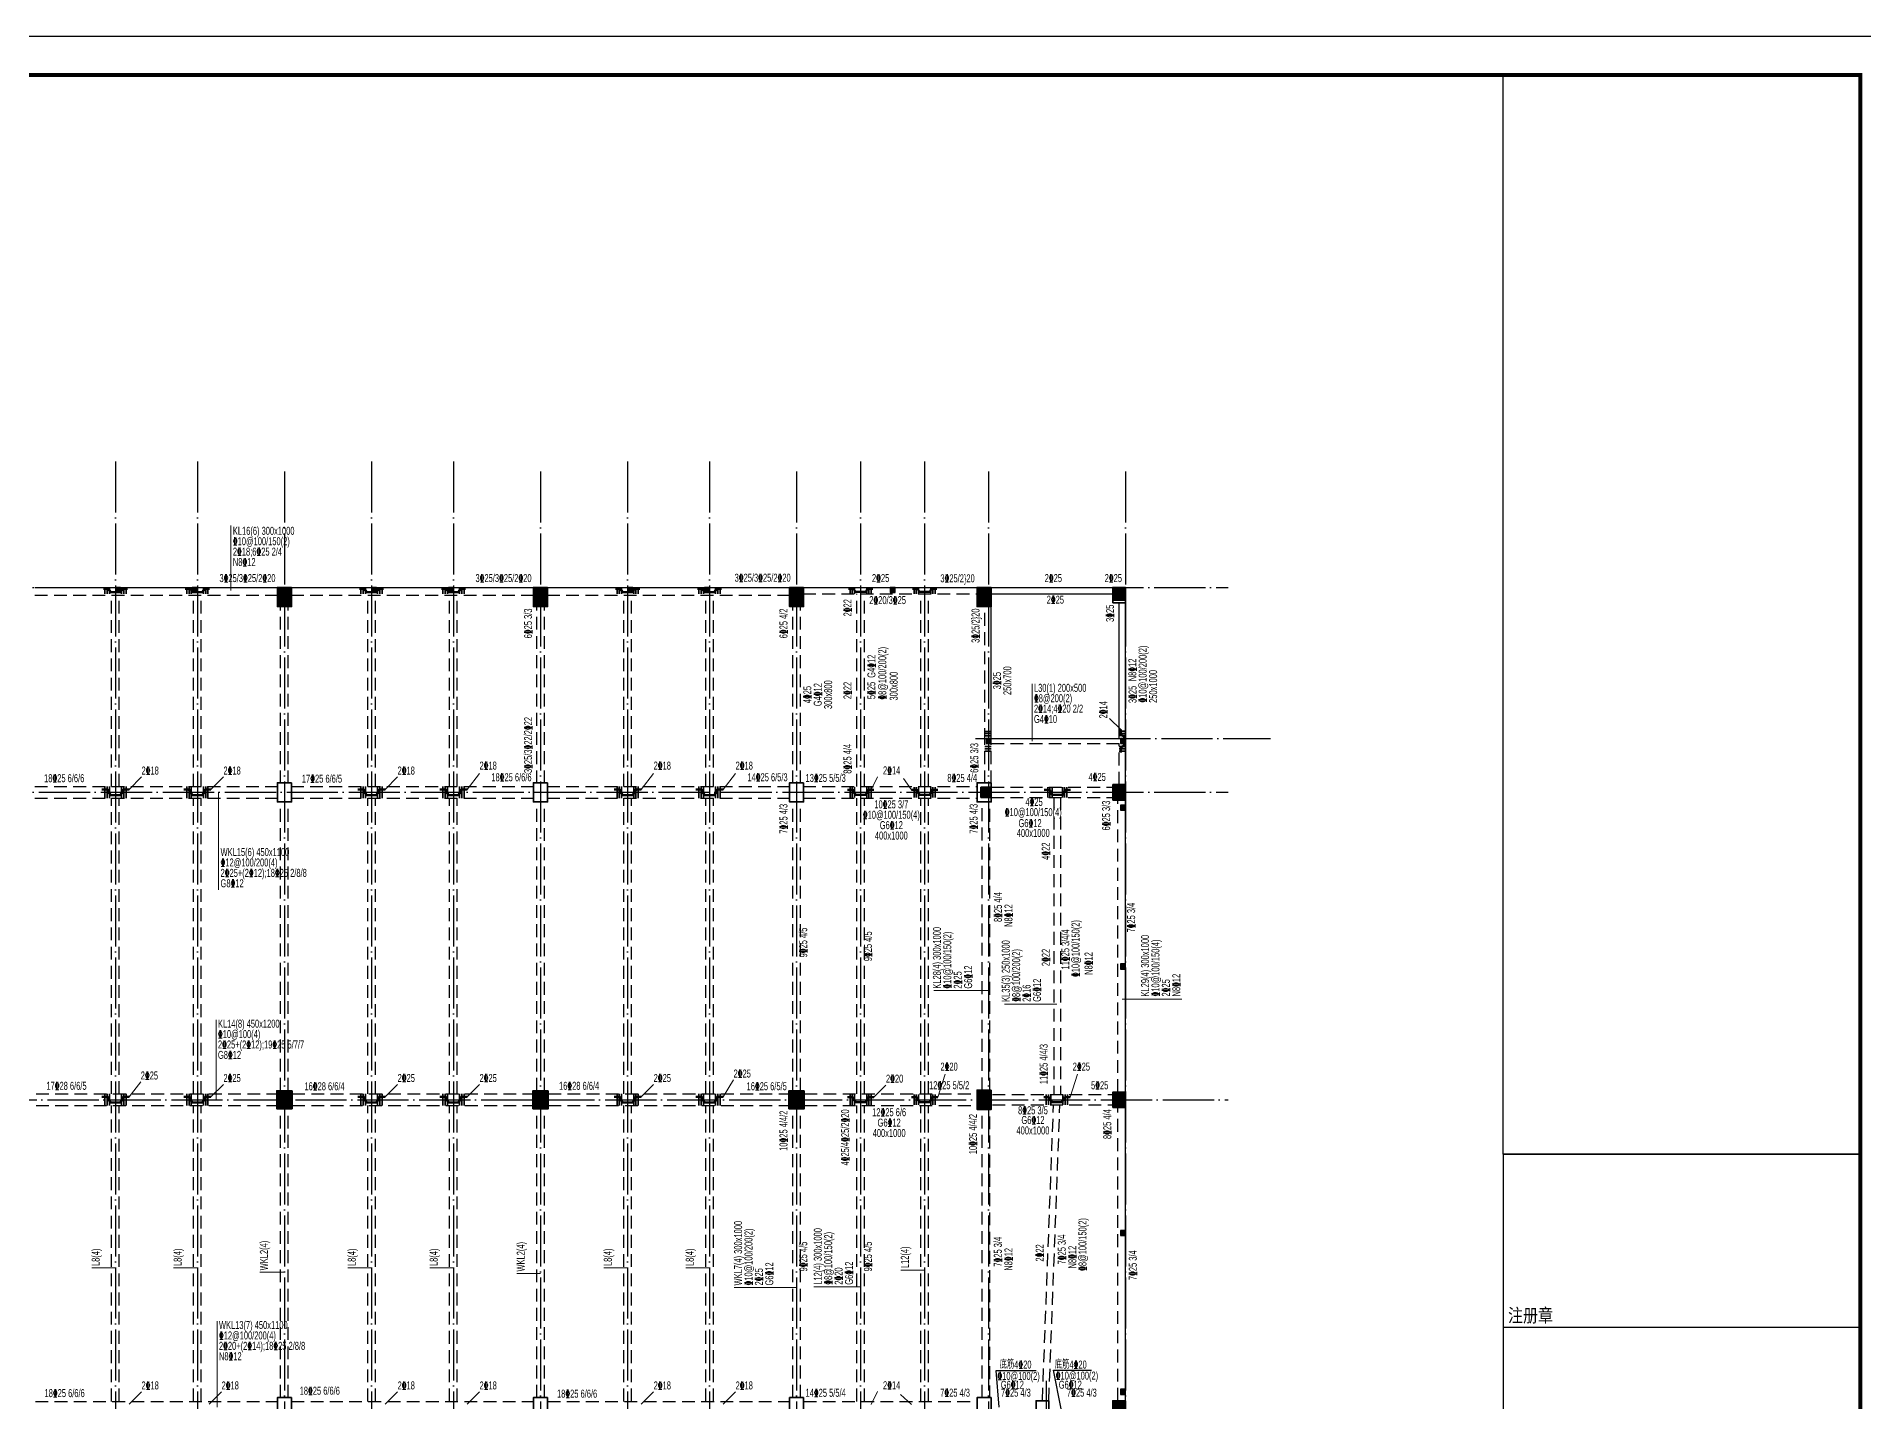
# Model space of a CAD drawing. Extents: x -695511 to 885008, y -751583 to -95266.
# Drawn here: x 733394 to 804740, y -392769 to -339496 of the extents above; entities that cross this region are included whole.
import ezdxf
from ezdxf.enums import TextEntityAlignment as Align

# ---------------------------------------------------------------- set-up
doc = ezdxf.new("R2010")
doc.units = 0
doc.header["$LTSCALE"] = 1000
doc.header["$MEASUREMENT"] = 0
doc.linetypes.add('DOTE', pattern=[2.42, 2, -0.2, 0.02, -0.2])
doc.linetypes.add('线型3', pattern=[750, 500, -250])
for name, color, linetype in [('13', 13, 'Continuous'), ('14', 1, 'Continuous'), ('_0', 7, 'Continuous'), ('DOTE', 1, 'Continuous'), ('GZ', 211, 'Continuous'), ('PUB_TITLE', 4, 'Continuous'), ('SEDOTE', 40, 'DOTE'), ('填充', 8, 'Continuous')]:
    doc.layers.add(name, color=color, linetype=linetype)
for name, color, linetype, lineweight in [('BEAM', 4, 'Continuous', 25), ('BEAM-DASH', 4, '线型3', 25), ('梁原位标注', 7, 'Continuous', 18), ('梁名称编号', 2, 'Continuous', 18), ('梁标注引线', 2, 'Continuous', 18), ('梁附加吊筋', 1, 'Continuous', 50), ('梁附加吊筋标注', 7, 'Continuous', 18), ('梁附加箍筋', 1, 'Continuous', 35), ('梁集中标注', 2, 'Continuous', 18), ('砼柱', 2, 'Continuous', 35)]:
    doc.layers.add(name, color=color, linetype=linetype, lineweight=lineweight)
doc.styles.add('_HZTXT', font='gs_txt.shx', dxfattribs={"width": 0.8, "bigfont": 'HZTXT.shx'})
doc.styles.add('HT', font='simhei.ttf', dxfattribs={"width": 0.7})
doc.styles.add('hztxt', font='romand_pkpm', dxfattribs={"bigfont": 'gbcbig'})
doc.styles.add('hztxt0', font='romans.shx', dxfattribs={"bigfont": 'gbcbig0.shx'})
doc.styles.get("Standard").update_dxf_attribs({"font": 'gbenor.shx', "bigfont": 'gbcbig.shx'})
doc.styles.add('宋体', font='simsun.ttc')
doc.styles.add('样式 1', font='GS_TXT.shx', dxfattribs={"width": 0.7, "height": 375, "bigfont": 'yjkchn.shx'})

# ---------------------------------------------------------------- blocks, each defined once
blk = doc.blocks.new('3fmb')
at = {"layer": 'BEAM'}
for p, q in [((323924, -693258), (333424, -693258)), ((333924, -693258), (343424, -693258)), ((343924, -693258), (353424, -693258)), ((353924, -693258), (360774, -693258)), ((361274, -693258), (366024, -693258)), ((361274, -693508), (366024, -693508)), ((361274, -699258), (361274, -693958)), ((366274, -699158), (366274, -693858)), ((366524, -700958), (366524, -693858)), ((361274, -699158), (366274, -699158)), ((366524, -712958), (366524, -701558)), ((366524, -725008), (366524, -713558))]:
    blk.add_line(p, q, dxfattribs=at)
at = {"layer": 'BEAM-DASH', "ltscale": 0.001}
for p, q in [((323924, -693558), (333424, -693558)), ((326924, -701033), (326924, -693558)), ((327224, -701033), (327224, -693558)), ((330124, -701033), (330124, -693558)), ((330424, -701033), (330424, -693558)), ((333524, -700908), (333524, -693958)), ((333824, -700908), (333824, -693958)), ((333924, -693558), (343424, -693558)), ((336924, -701033), (336924, -693558)), ((337224, -701033), (337224, -693558)), ((340124, -701033), (340124, -693558)), ((340424, -701033), (340424, -693558)), ((343524, -700908), (343524, -693958)), ((343824, -700908), (343824, -693958)), ((343924, -693558), (353424, -693558)), ((346924, -701033), (346924, -693558)), ((347224, -701033), (347224, -693558)), ((350124, -701033), (350124, -693558)), ((350424, -701033), (350424, -693558)), ((353524, -700908), (353524, -693958)), ((353824, -700908), (353824, -693958)), ((353924, -693508), (360774, -693508)), ((356024, -701033), (356024, -693508)), ((356324, -701033), (356324, -693508)), ((358524, -701033), (358524, -693508)), ((358824, -701033), (358824, -693508)), ((361024, -699258), (361024, -693958)), ((361024, -700908), (361024, -699258)), ((361274, -700908), (361274, -699258)), ((361274, -699358), (366274, -699358)), ((366274, -700958), (366274, -699358)), ((323924, -701033), (333424, -701033)), ((333924, -701033), (343424, -701033)), ((343924, -701033), (353424, -701033)), ((353924, -701033), (360724, -701033)), ((361274, -701058), (366024, -701058)), ((323924, -701483), (333424, -701483)), ((326924, -713033), (326924, -701483)), ((327224, -713033), (327224, -701483)), ((330124, -713033), (330124, -701483)), ((330424, -713033), (330424, -701483)), ((333524, -712908), (333524, -701608)), ((333824, -712908), (333824, -701608)), ((333924, -701483), (343424, -701483)), ((336924, -713033), (336924, -701483)), ((337224, -713033), (337224, -701483)), ((340124, -713033), (340124, -701483)), ((340424, -713033), (340424, -701483)), ((343524, -712908), (343524, -701608)), ((343824, -712908), (343824, -701608)), ((343924, -701483), (353424, -701483)), ((346924, -713033), (346924, -701483)), ((347224, -713033), (347224, -701483)), ((350124, -713033), (350124, -701483)), ((350424, -713033), (350424, -701483)), ((353524, -712908), (353524, -701608)), ((353824, -712908), (353824, -701608)), ((353924, -701483), (360724, -701483)), ((356024, -713033), (356024, -701483)), ((356324, -713033), (356324, -701483)), ((358524, -713033), (358524, -701483)), ((358824, -713033), (358824, -701483)), ((360924, -712883), (360924, -701608)), ((361224, -712908), (361224, -701608)), ((361274, -701458), (366024, -701458)), ((366224, -712958), (366224, -701558)), ((323974, -713033), (333374, -713033)), ((333974, -713033), (343374, -713033)), ((343974, -713033), (353374, -713033)), ((353974, -713033), (360724, -713033)), ((361324, -713058), (366024, -713058)), ((361324, -713458), (366024, -713458)), ((323974, -713483), (333374, -713483)), ((326924, -725033), (326924, -713483)), ((327224, -725033), (327224, -713483)), ((330124, -725033), (330124, -713483)), ((330424, -725033), (330424, -713483)), ((333524, -724883), (333524, -713608)), ((333824, -724883), (333824, -713608)), ((333974, -713483), (343374, -713483)), ((336924, -725033), (336924, -713483)), ((337224, -725033), (337224, -713483)), ((340124, -725033), (340124, -713483)), ((340424, -725033), (340424, -713483)), ((343524, -724883), (343524, -713608)), ((343824, -724883), (343824, -713608)), ((343974, -713483), (353374, -713483)), ((346924, -725033), (346924, -713483)), ((347224, -725033), (347224, -713483)), ((350124, -725033), (350124, -713483)), ((350424, -725033), (350424, -713483)), ((353524, -724883), (353524, -713608)), ((353824, -724883), (353824, -713608)), ((353974, -713483), (360724, -713483)), ((356024, -725033), (356024, -713483)), ((356324, -725033), (356324, -713483)), ((358524, -725033), (358524, -713483)), ((358824, -725033), (358824, -713483)), ((360924, -724883), (360924, -713633)), ((361224, -724908), (361224, -713608)), ((366224, -725008), (366224, -713558)), ((323949, -725033), (333399, -725033)), ((333949, -725033), (343399, -725033)), ((343949, -725033), (353399, -725033)), ((353949, -725033), (360724, -725033))]:
    blk.add_line(p, q, dxfattribs=at)
for points in [[(363724, -701458), (363724, -713058)], [(363974, -701458), (363974, -713058)], [(363274, -724999), (363709, -713458)], [(363524, -725008), (363959, -713458)]]:
    blk.add_lwpolyline(points, dxfattribs=at)
blk = doc.blocks.new('3fcol')
at = {"layer": '填充'}
h = blk.add_hatch(color=256, dxfattribs=at)
h.dxf.hatch_style = 1
h.paths.add_polyline_path([(260910, -674397), (260360, -674397), (260360, -675147), (260910, -675147)])
h = blk.add_hatch(color=256, dxfattribs=at)
h.dxf.hatch_style = 1
h.paths.add_polyline_path([(270910, -674397), (270360, -674397), (270360, -675147), (270910, -675147)])
h = blk.add_hatch(color=256, dxfattribs=at)
h.dxf.hatch_style = 1
h.paths.add_polyline_path([(280910, -674397), (280360, -674397), (280360, -675147), (280910, -675147)])
h = blk.add_hatch(color=256, dxfattribs=at)
h.dxf.hatch_style = 1
h.paths.add_polyline_path([(288235, -674397), (287685, -674397), (287685, -675147), (288235, -675147)])
h = blk.add_hatch(color=256, dxfattribs=at)
h.dxf.hatch_style = 1
h.paths.add_polyline_path([(293485, -674397), (292985, -674397), (292985, -674897), (293485, -674897)])
h = blk.add_hatch(color=256, dxfattribs=at)
h.dxf.hatch_style = 1
h.paths.add_polyline_path([(288235, -682197), (287835, -682197), (287835, -682597), (288235, -682597)])
h = blk.add_hatch(color=256, dxfattribs=at)
h.dxf.hatch_style = 1
h.paths.add_polyline_path([(293485, -682147), (292985, -682147), (292985, -682647), (293485, -682647)])
h = blk.add_hatch(color=256, dxfattribs=at)
h.dxf.hatch_style = 1
h.paths.add_polyline_path([(260885, -694047), (260385, -694047), (260385, -694747), (260885, -694747)])
h = blk.add_hatch(color=256, dxfattribs=at)
h.dxf.hatch_style = 1
h.paths.add_polyline_path([(270885, -694047), (270385, -694047), (270385, -694747), (270885, -694747)])
h = blk.add_hatch(color=256, dxfattribs=at)
h.dxf.hatch_style = 1
h.paths.add_polyline_path([(280885, -694047), (280385, -694047), (280385, -694747), (280885, -694747)])
h = blk.add_hatch(color=256, dxfattribs=at)
h.dxf.hatch_style = 1
h.paths.add_polyline_path([(288235, -694047), (287735, -694047), (287735, -694747), (288235, -694747)])
h = blk.add_hatch(color=256, dxfattribs=at)
h.dxf.hatch_style = 1
h.paths.add_polyline_path([(293485, -694147), (292985, -694147), (292985, -694647), (293485, -694647)])
h = blk.add_hatch(color=256, dxfattribs=at)
h.dxf.hatch_style = 1
h.paths.add_polyline_path([(293485, -706147), (292985, -706147), (292985, -706647), (293485, -706647)])
at = {"layer": '砼柱', "lineweight": 35}
for points in [[(260910, -674397), (260360, -674397), (260360, -675147), (260910, -675147)], [(270910, -674397), (270360, -674397), (270360, -675147), (270910, -675147)], [(280910, -674397), (280360, -674397), (280360, -675147), (280910, -675147)], [(288235, -674397), (287685, -674397), (287685, -675147), (288235, -675147)], [(293485, -674397), (292985, -674397), (292985, -674897), (293485, -674897)], [(288235, -682197), (287835, -682197), (287835, -682597), (288235, -682597)], [(293485, -682147), (292985, -682147), (292985, -682647), (293485, -682647)], [(260885, -694047), (260385, -694047), (260385, -694747), (260885, -694747)], [(270885, -694047), (270385, -694047), (270385, -694747), (270885, -694747)], [(280885, -694047), (280385, -694047), (280385, -694747), (280885, -694747)], [(288235, -694047), (287735, -694047), (287735, -694747), (288235, -694747)], [(293485, -694147), (292985, -694147), (292985, -694647), (293485, -694647)], [(293485, -706147), (292985, -706147), (292985, -706647), (293485, -706647)]]:
    blk.add_lwpolyline(points, close=True, dxfattribs=at)
blk = doc.blocks.new('2ft')
at = {"layer": '砼柱', "lineweight": 35}
for points in [[(72951, -878440), (72401, -878440), (72401, -879190), (72951, -879190)], [(82951, -878440), (82401, -878440), (82401, -879190), (82951, -879190)], [(92951, -878440), (92401, -878440), (92401, -879190), (92951, -879190)], [(100276, -878440), (99726, -878440), (99726, -879190), (100276, -879190)], [(105526, -878440), (105026, -878440), (105026, -879040), (105526, -879040)], [(72951, -886065), (72401, -886065), (72401, -886815), (72951, -886815)], [(82951, -886065), (82401, -886065), (82401, -886815), (82951, -886815)], [(92951, -886065), (92401, -886065), (92401, -886815), (92951, -886815)], [(100276, -886065), (99726, -886065), (99726, -886815), (100276, -886815)], [(105526, -886140), (105026, -886140), (105026, -886740), (105526, -886740)], [(72976, -898090), (72376, -898090), (72376, -898790), (72976, -898790)], [(82976, -898090), (82376, -898090), (82376, -898790), (82976, -898790)], [(92976, -898090), (92376, -898090), (92376, -898790), (92976, -898790)], [(100276, -898065), (99726, -898065), (99726, -898815), (100276, -898815)], [(105526, -898140), (105026, -898140), (105026, -898740), (105526, -898740)], [(72951, -910065), (72401, -910065), (72401, -910815), (72951, -910815)], [(82951, -910065), (82401, -910065), (82401, -910815), (82951, -910815)], [(92951, -910065), (92401, -910065), (92401, -910815), (92951, -910815)], [(100276, -910065), (99726, -910065), (99726, -910815), (100276, -910815)], [(102526, -910190), (102026, -910190), (102026, -910690), (102526, -910690)], [(105526, -910190), (105026, -910190), (105026, -910690), (105526, -910690)]]:
    blk.add_lwpolyline(points, close=True, dxfattribs=at)
blk = doc.blocks.new('3fgzz')
at = {"layer": 'GZ'}
h = blk.add_hatch(color=256, dxfattribs=at)
h.dxf.hatch_style = 1
h.paths.add_polyline_path([(259068.5, -678167.5), (259068.5, -677967.5), (258868.5, -677967.5), (258868.5, -678167.5)])
h = blk.add_hatch(color=256, dxfattribs=at)
h.dxf.hatch_style = 1
h.paths.add_polyline_path([(262068.5, -678167.5), (262068.5, -677967.5), (261868.5, -677967.5), (261868.5, -678167.5)])
h = blk.add_hatch(color=256, dxfattribs=at)
h.dxf.hatch_style = 1
h.paths.add_polyline_path([(269068.5, -678167.5), (269068.5, -677967.5), (268868.5, -677967.5), (268868.5, -678167.5)])
h = blk.add_hatch(color=256, dxfattribs=at)
h.dxf.hatch_style = 1
h.paths.add_polyline_path([(272068.5, -678167.5), (272068.5, -677967.5), (271868.5, -677967.5), (271868.5, -678167.5)])
h = blk.add_hatch(color=256, dxfattribs=at)
h.dxf.hatch_style = 1
h.paths.add_polyline_path([(279068.5, -678167.5), (279068.5, -677967.5), (278868.5, -677967.5), (278868.5, -678167.5)])
h = blk.add_hatch(color=256, dxfattribs=at)
h.dxf.hatch_style = 1
h.paths.add_polyline_path([(282068.5, -678167.5), (282068.5, -677967.5), (281868.5, -677967.5), (281868.5, -678167.5)])
h = blk.add_hatch(color=256, dxfattribs=at)
h.dxf.hatch_style = 1
h.paths.add_polyline_path([(289318.5, -678167.5), (289318.5, -677967.5), (289118.5, -677967.5), (289118.5, -678167.5)])
h = blk.add_hatch(color=256, dxfattribs=at)
h.dxf.hatch_style = 1
h.paths.add_polyline_path([(293068.5, -684067.5), (293068.5, -683867.5), (292868.5, -683867.5), (292868.5, -684067.5)])
h = blk.add_hatch(color=256, dxfattribs=at)
h.dxf.hatch_style = 1
h.paths.add_polyline_path([(298318.5, -684067.5), (298318.5, -683867.5), (298118.5, -683867.5), (298118.5, -684067.5)])
h = blk.add_hatch(color=256, dxfattribs=at)
h.dxf.hatch_style = 1
h.paths.add_polyline_path([(298318.5, -686667.5), (298318.5, -686467.5), (298118.5, -686467.5), (298118.5, -686667.5)])
h = blk.add_hatch(color=256, dxfattribs=at)
h.dxf.hatch_style = 1
h.paths.add_polyline_path([(298318.5, -692867.5), (298318.5, -692667.5), (298118.5, -692667.5), (298118.5, -692867.5)])
h = blk.add_hatch(color=256, dxfattribs=at)
h.dxf.hatch_style = 1
h.paths.add_polyline_path([(298318.5, -703267.5), (298318.5, -703067.5), (298118.5, -703067.5), (298118.5, -703267.5)])
h = blk.add_hatch(color=256, dxfattribs=at)
h.dxf.hatch_style = 1
h.paths.add_polyline_path([(298318.5, -709467.5), (298318.5, -709267.5), (298118.5, -709267.5), (298118.5, -709467.5)])
for points in [[(259068.5, -678167.5), (259068.5, -677967.5), (258868.5, -677967.5), (258868.5, -678167.5), (259068.5, -678167.5)], [(262068.5, -678167.5), (262068.5, -677967.5), (261868.5, -677967.5), (261868.5, -678167.5), (262068.5, -678167.5)], [(269068.5, -678167.5), (269068.5, -677967.5), (268868.5, -677967.5), (268868.5, -678167.5), (269068.5, -678167.5)], [(272068.5, -678167.5), (272068.5, -677967.5), (271868.5, -677967.5), (271868.5, -678167.5), (272068.5, -678167.5)], [(279068.5, -678167.5), (279068.5, -677967.5), (278868.5, -677967.5), (278868.5, -678167.5), (279068.5, -678167.5)], [(282068.5, -678167.5), (282068.5, -677967.5), (281868.5, -677967.5), (281868.5, -678167.5), (282068.5, -678167.5)], [(289318.5, -678167.5), (289318.5, -677967.5), (289118.5, -677967.5), (289118.5, -678167.5), (289318.5, -678167.5)], [(293068.5, -684067.5), (293068.5, -683867.5), (292868.5, -683867.5), (292868.5, -684067.5), (293068.5, -684067.5)], [(298318.5, -684067.5), (298318.5, -683867.5), (298118.5, -683867.5), (298118.5, -684067.5), (298318.5, -684067.5)], [(298318.5, -686667.5), (298318.5, -686467.5), (298118.5, -686467.5), (298118.5, -686667.5), (298318.5, -686667.5)], [(298318.5, -692867.5), (298318.5, -692667.5), (298118.5, -692667.5), (298118.5, -692867.5), (298318.5, -692867.5)], [(298318.5, -703267.5), (298318.5, -703067.5), (298118.5, -703067.5), (298118.5, -703267.5), (298318.5, -703267.5)], [(298318.5, -709467.5), (298318.5, -709267.5), (298118.5, -709267.5), (298118.5, -709467.5), (298318.5, -709467.5)]]:
    blk.add_lwpolyline(points, dxfattribs=at)
blk = doc.blocks.new('弘吉车间2')
at = {"layer": '14'}
h = blk.add_hatch(dxfattribs=at)
h.set_pattern_fill('ANSI31', color=256, scale=100, angle=135, style=0)
h.set_pattern_definition([(180, (-226475.39, -78017.824), (-3e-15, -12.5), [])])
edge = h.paths.add_edge_path()
edge.add_line((-9011, 2855), (-9011, 2773))
edge.add_line((-9011, 2773), (-9152, 2773))
edge.add_line((-9152, 2773), (-9152, 3084))
edge.add_arc((-9062, 3084), 90, 90, 180, ccw=False)
edge.add_line((-9062, 3174), (-8271, 3174))
edge.add_arc((-8271, 3084), 90, 0, 90, ccw=False)
edge.add_line((-8181, 3084), (-8181, 2768))
edge.add_line((-8181, 2768), (-8311, 2768))
edge.add_line((-8311, 2768), (-8311, 2862))
edge.add_line((-8311, 2862), (-8282, 2862))
edge.add_line((-8282, 2862), (-8268, 2862))
edge.add_line((-8268, 2862), (-8268, 3074))
edge.add_line((-8268, 3074), (-9055, 3074))
edge.add_line((-9055, 3074), (-9055, 2855))
edge.add_line((-9055, 2855), (-9011, 2855))
h.paths.add_polyline_path([(-8629, 2622), (-8629, 3030), (-8321, 3030), (-8321, 2942), (-8535, 2942), (-8535, 2855), (-8362, 2855), (-8362, 2525), (-8542, 2525), (-8542, 2442), (-8320, 2442), (-8320, 2365), (-8628, 2365), (-8628, 2526), (-8697, 2526), (-8697, 2365), (-9006, 2365), (-9006, 2442), (-8784, 2442), (-8784, 2525), (-8963, 2525), (-8963, 2855), (-8790, 2855), (-8790, 2942), (-9004, 2942), (-9004, 3030), (-8697, 3030), (-8697, 2622)])
h.paths.add_polyline_path([(-8874, 2772), (-8776, 2772), (-8776, 2616), (-8874, 2616)], flags=16)
h.paths.add_polyline_path([(-8452, 2772), (-8549, 2772), (-8549, 2616), (-8452, 2616)], flags=16)
edge = h.paths.add_edge_path()
edge.add_line((-9011, 2525), (-9011, 2607))
edge.add_line((-9011, 2607), (-9152, 2607))
edge.add_line((-9152, 2607), (-9152, 2296))
edge.add_arc((-9062, 2296), 90, 180, 270)
edge.add_line((-9062, 2206), (-8271, 2206))
edge.add_arc((-8271, 2296), 90, 270, 360)
edge.add_line((-8181, 2296), (-8181, 2612))
edge.add_line((-8181, 2612), (-8311, 2612))
edge.add_line((-8311, 2612), (-8311, 2518))
edge.add_line((-8311, 2518), (-8282, 2518))
edge.add_line((-8282, 2518), (-8268, 2518))
edge.add_line((-8268, 2518), (-8268, 2306))
edge.add_line((-8268, 2306), (-9055, 2306))
edge.add_line((-9055, 2306), (-9055, 2525))
edge.add_line((-9055, 2525), (-9011, 2525))
for p, q in [((-9300, 29320), (-9300, 0)), ((-9300, 29320), (0, 29320)), ((-9300, 24820), (0, 24820)), ((-9300, 20320), (0, 20320)), ((-9300, 18320), (0, 18320)), ((-9300, 16320), (0, 16320)), ((-9300, 15320), (0, 15320)), ((-9300, 14320), (0, 14320)), ((-9300, 13320), (0, 13320)), ((-9300, 12320), (0, 12320)), ((-9300, 11320), (0, 11320)), ((-9300, 10320), (0, 10320)), ((-9300, 9320), (0, 9320)), ((-9300, 8320), (0, 8320)), ((-9300, 7320), (0, 7320)), ((-9300, 6320), (0, 6320)), ((-9300, 5320), (0, 5320)), ((-9300, 4320), (0, 4320)), ((-9300, 3320), (0, 3320)), ((-9300, 3320), (0, 3320))]:
    blk.add_line(p, q, dxfattribs=at)
for points in [[(-9300, 0), (0, 0), (0, 29320), (-9300, 29320)], [(-8874, 2772), (-8776, 2772), (-8776, 2616), (-8874, 2616)], [(-8452, 2772), (-8549, 2772), (-8549, 2616), (-8452, 2616)]]:
    blk.add_lwpolyline(points, close=True, dxfattribs=at)
for points in [[(-9011, 2855), (-9011, 2773), (-9152, 2773), (-9152, 3084, -0.414214), (-9062, 3174), (-8271, 3174, -0.414214), (-8181, 3084), (-8181, 2768), (-8311, 2768), (-8311, 2862), (-8282, 2862), (-8268, 2862), (-8268, 3074), (-9055, 3074), (-9055, 2855)], [(-9011, 2525), (-9011, 2607), (-9152, 2607), (-9152, 2296, 0.414214), (-9062, 2206), (-8271, 2206, 0.414214), (-8181, 2296), (-8181, 2612), (-8311, 2612), (-8311, 2518), (-8282, 2518), (-8268, 2518), (-8268, 2306), (-9055, 2306), (-9055, 2525)]]:
    blk.add_lwpolyline(points, format="xyb", close=True, dxfattribs=at)
blk.add_lwpolyline([(-8629, 2622), (-8629, 2622), (-8629, 3030), (-8321, 3030), (-8321, 2942), (-8535, 2942), (-8535, 2855), (-8362, 2855), (-8362, 2525), (-8542, 2525), (-8542, 2442), (-8320, 2442), (-8320, 2365), (-8628, 2365), (-8628, 2526), (-8697, 2526), (-8697, 2365), (-9006, 2365), (-9006, 2442), (-8784, 2442), (-8784, 2525), (-8963, 2525), (-8963, 2855), (-8790, 2855), (-8790, 2942), (-9004, 2942), (-9004, 3030), (-8697, 3030), (-8697, 2622), (-8629, 2622)], dxfattribs=at)
at = {"layer": '13', "color": 7, "style": '_HZTXT', "width": 0.85}
for s, height, p in [('佛山市天地元一净化设备有限公司', 417.91, (-6694, 19336)), ('净化智能装备总部项目-', 417.91, (-6750, 18616)), ('2号车间', 417.9, (-2815, 18616)), ('佛山市天地元一净化设备有限公司', 417.91, (-6282, 17179)), ('结 施', 400, (-6198, 14522)), ('GS-  /32', 400, (-6198, 13522)), ('第 1 版', 400, (-6198, 12522)), ('2025.09', 400, (-6166, 11522)), ('AT-FS25023E', 400, (-6166, 3522))]:
    blk.add_text(s, height=height, dxfattribs=at).set_placement(p)
at = {"layer": '13', "style": 'hztxt', "width": 0.7}
for s, p in [('建筑工程甲级设计证书号：A144002161', (-8015, 1568)), ('市政工程乙级设计证书号：A244002168', (-8015, 1144)), ('城乡规划编制乙级证书编号：粤自资规乙字23440110', (-8015, 639)), ('电话 Tel：020-84214629', (-8015, 159))]:
    blk.add_text(s, height=350, rotation=359.9997, dxfattribs=at).set_placement(p)
at = {"layer": '14'}
for s, height, style, width, p in [('注册章', 350, '宋体', 0.82, (-9173, 24949)), ('工程设计出图专用章', 350, '宋体', 0.82, (-9173, 20449)), ('项', 350, '宋体', 0.82, (-9176, 19220)), ('目', 350, '宋体', 0.82, (-8632, 19220)), ('名', 350, '宋体', 0.82, (-8081, 19220)), ('称', 350, '宋体', 0.82, (-7542, 19220)), ('兴', 350, '宋体', 0.82, (-9176, 17220)), ('建', 350, '宋体', 0.82, (-8632, 17220)), ('单', 350, '宋体', 0.82, (-8081, 17220)), ('位', 350, '宋体', 0.82, (-7542, 17220)), ('图      名', 350, '宋体', 0.82, (-9176, 15566)), ('图      别', 350, '宋体', 0.82, (-9176, 14566)), ('图      号', 350, '宋体', 0.82, (-9176, 13566)), ('版  本  号', 350, '宋体', 0.82, (-9176, 12566)), ('日      期', 350, '宋体', 0.82, (-9176, 11566)), ('制      图', 350, '宋体', 0.82, (-9176, 10566)), ('设      计', 350, '宋体', 0.82, (-9176, 9566)), ('专业负责人', 350, '宋体', 0.82, (-9176, 8566)), ('项目负责人', 350, '宋体', 0.82, (-9176, 7566)), ('专业校对人', 350, '宋体', 0.82, (-9149, 6566, -24845)), ('审  核  人', 350, '宋体', 0.82, (-9149, 5566, -24845)), ('审  定  人', 350, '宋体', 0.82, (-9149, 4566, -24845)), ('设  计  号', 350, '宋体', 0.82, (-9149, 3566, -24845)), ('广州亚泰建筑设计院有限公司', 480, 'HT', 0.8, (-8033, 2612))]:
    blk.add_text(s, height=height, dxfattribs=dict(at, style=style, width=width)).set_placement(p)
at = {"layer": '14', "width": 0.8}
blk.add_text('GUANGZHOU ASIA TOP ARCHITECTURAL DESIGNINSTITUTE CO.,LTD', height=198, rotation=359.9997, dxfattribs=at).set_placement((-7987, 2124, -24845))
at = {"layer": '14', "style": 'hztxt0'}
for s, p in [('电子文件名：', (-24105, -584)), ('图纸版权属设计单位所有，未经许可，外人及外单位不得翻印复制作为其他工程之用。', (-14838, -548))]:
    blk.add_text(s, height=450, rotation=359.9997, dxfattribs=at).set_placement(p)

msp = doc.modelspace()

# ---------------------------------------------------------------- linework, layer by layer
at = {"layer": '14'}
msp.add_line((790668.2, -383115.5), (790668.2, -340995.5), dxfattribs=at)
at = {"layer": '_0'}
for points in [[(770993.2, -392994.3), (770874.1, -391564.1), (772435.5, -391564.1)], [(773401.9, -393053.9), (773113.5, -391550.9), (774595.5, -391550.9)]]:
    msp.add_lwpolyline(points, dxfattribs=at)
at = {"layer": 'DOTE', "linetype": 'DOTE'}
for p, q in [((743075.9, -356467.3), (743075.9, -401894.3)), ((753075.9, -356467.3), (753075.9, -401894.3)), ((763075.9, -356467.3), (763075.9, -401894.3)), ((770575.9, -356467.3), (770575.9, -401894.3)), ((775925.9, -356467.3), (775925.9, -401894.3)), ((665725.9, -360994.3), (779925.9, -360994.3)), ((665725.9, -368994.3), (779925.9, -368994.3)), ((680581.5, -380994.3), (779925.9, -380994.3)), ((772828.1, -391965.4), (772828.1, -401894.3))]:
    msp.add_line(p, q, dxfattribs=at)
at = {"layer": 'PUB_TITLE'}
msp.add_lwpolyline([(648468.2, -428595.5), (806118.2, -428595.5), (806118.2, -339495.5), (648468.2, -339495.5)], close=True, dxfattribs=at)
at = {"layer": 'PUB_TITLE', "const_width": 150}
msp.add_lwpolyline([(652218.2, -427095.5), (804618.2, -427095.5), (804618.2, -340995.5), (652218.2, -340995.5)], close=True, dxfattribs=at)
at = {"layer": 'SEDOTE', "linetype": 'DOTE'}
for p, q in [((736475.9, -356077), (736475.9, -402052.5)), ((739675.9, -356077), (739675.9, -402052.5)), ((746475.9, -356077), (746475.9, -402052.5)), ((749675.9, -356077), (749675.9, -402052.5)), ((756475.9, -356077), (756475.9, -402052.5)), ((759675.9, -356077), (759675.9, -402052.5)), ((765575.9, -356077), (765575.9, -402052.5)), ((768075.9, -356077), (768075.9, -402052.5))]:
    msp.add_line(p, q, dxfattribs=at)
msp.add_lwpolyline([(770060.5, -366894.3), (781578.2, -366894.3)], dxfattribs=at)
at = {"layer": '梁标注引线', "color": 6, "lineweight": 18}
for p, q in [((740985.6, -361119.3), (740985.6, -358581.9)), ((740505, -368994.3), (740505, -372794.3)), ((770575.9, -376731.9), (768439.8, -376731.9)), ((771201.4, -377268), (773239.1, -377268)), ((778119.7, -377064.9), (775788.9, -377064.9)), ((740402.8, -380994.3), (740402.8, -377868.2)), ((743075.9, -387726.4), (742115.6, -387726.4)), ((753075.9, -387773.7), (752147.1, -387773.7)), ((763075.9, -388318.5), (760635.4, -388318.5)), ((740442.4, -392994.3), (740442.4, -389630.1))]:
    msp.add_line(p, q, dxfattribs=at)
at = {"layer": '梁标注引线', "color": 3, "lineweight": 18}
for p, q in [((772270.6, -366994.3), (772270.6, -364759)), ((736475.9, -387559), (735547.1, -387559)), ((739675.9, -387559), (738747.1, -387559)), ((746475.9, -387559), (745547.1, -387559)), ((749675.9, -387559), (748747.1, -387559)), ((756475.9, -387559), (755547.1, -387559)), ((759675.9, -387559), (758747.1, -387559)), ((768075.9, -387639.8), (767147.1, -387639.8)), ((765575.9, -388290), (763747.5, -388290))]:
    msp.add_line(p, q, dxfattribs=at)
at = {"layer": '梁附加吊筋', "lineweight": 50}
for points in [[(736003.8, -361056.8), (736203.8, -361056.8), (736275.9, -361181.8), (736675.9, -361181.8), (736748.1, -361056.8), (736948.1, -361056.8)], [(739203.8, -361056.8), (739403.8, -361056.8), (739475.9, -361181.8), (739875.9, -361181.8), (739948.1, -361056.8), (740148.1, -361056.8)], [(746003.8, -361056.8), (746203.8, -361056.8), (746275.9, -361181.8), (746675.9, -361181.8), (746748.1, -361056.8), (746948.1, -361056.8)], [(749203.8, -361056.8), (749403.8, -361056.8), (749475.9, -361181.8), (749875.9, -361181.8), (749948.1, -361056.8), (750148.1, -361056.8)], [(756003.8, -361056.8), (756203.8, -361056.8), (756275.9, -361181.8), (756675.9, -361181.8), (756748.1, -361056.8), (756948.1, -361056.8)], [(759203.8, -361056.8), (759403.8, -361056.8), (759475.9, -361181.8), (759875.9, -361181.8), (759948.1, -361056.8), (760148.1, -361056.8)], [(765103.8, -361045.8), (765303.8, -361045.8), (765375.9, -361170.8), (765775.9, -361170.8), (765848.1, -361045.8), (766048.1, -361045.8)], [(767603.8, -361045.8), (767803.8, -361045.8), (767875.9, -361170.8), (768275.9, -361170.8), (768348.1, -361045.8), (768548.1, -361045.8)], [(775738.4, -367441.5), (775738.4, -367241.5), (775863.4, -367169.3), (775863.4, -366819.3), (775738.4, -366747.2), (775738.4, -366547.2)], [(735946, -368881.8), (736146, -368881.8), (736275.9, -369106.8), (736675.9, -369106.8), (736805.8, -368881.8), (737005.8, -368881.8)], [(739146, -368881.8), (739346, -368881.8), (739475.9, -369106.8), (739875.9, -369106.8), (740005.8, -368881.8), (740205.8, -368881.8)], [(745946, -368881.8), (746146, -368881.8), (746275.9, -369106.8), (746675.9, -369106.8), (746805.8, -368881.8), (747005.8, -368881.8)], [(749146, -368881.8), (749346, -368881.8), (749475.9, -369106.8), (749875.9, -369106.8), (750005.8, -368881.8), (750205.8, -368881.8)], [(755946, -368881.8), (756146, -368881.8), (756275.9, -369106.8), (756675.9, -369106.8), (756805.8, -368881.8), (757005.8, -368881.8)], [(759146, -368881.8), (759346, -368881.8), (759475.9, -369106.8), (759875.9, -369106.8), (760005.8, -368881.8), (760205.8, -368881.8)], [(765060.5, -368894.3), (765260.5, -368894.3), (765375.9, -369094.3), (765775.9, -369094.3), (765891.4, -368894.3), (766091.4, -368894.3)], [(767560.5, -368894.3), (767760.5, -368894.3), (767875.9, -369094.3), (768275.9, -369094.3), (768391.4, -368894.3), (768591.4, -368894.3)], [(772747.8, -368894.3), (772947.8, -368894.3), (773063.2, -369094.3), (773463.2, -369094.3), (773578.7, -368894.3), (773778.7, -368894.3)], [(735946, -380881.8), (736146, -380881.8), (736275.9, -381106.8), (736675.9, -381106.8), (736805.8, -380881.8), (737005.8, -380881.8)], [(739146, -380881.8), (739346, -380881.8), (739475.9, -381106.8), (739875.9, -381106.8), (740005.8, -380881.8), (740205.8, -380881.8)], [(745946, -380881.8), (746146, -380881.8), (746275.9, -381106.8), (746675.9, -381106.8), (746805.8, -380881.8), (747005.8, -380881.8)], [(749146, -380881.8), (749346, -380881.8), (749475.9, -381106.8), (749875.9, -381106.8), (750005.8, -380881.8), (750205.8, -380881.8)], [(755946, -380881.8), (756146, -380881.8), (756275.9, -381106.8), (756675.9, -381106.8), (756805.8, -380881.8), (757005.8, -380881.8)], [(759146, -380881.8), (759346, -380881.8), (759475.9, -381106.8), (759875.9, -381106.8), (760005.8, -380881.8), (760205.8, -380881.8)], [(765060.5, -380894.3), (765260.5, -380894.3), (765375.9, -381094.3), (765775.9, -381094.3), (765891.4, -380894.3), (766091.4, -380894.3)], [(767560.5, -380894.3), (767760.5, -380894.3), (767875.9, -381094.3), (768275.9, -381094.3), (768391.4, -380894.3), (768591.4, -380894.3)], [(772725, -380894.3), (772925, -380894.3), (773040.5, -381094.3), (773440.5, -381094.3), (773556, -380894.3), (773756, -380894.3)]]:
    msp.add_lwpolyline(points, dxfattribs=at)
at = {"layer": '梁附加吊筋标注', "lineweight": 18}
for p, q in [((775738.4, -366547.2), (775300.9, -366109.7)), ((737005.8, -368881.8), (737493.3, -368394.3)), ((740205.8, -368881.8), (740693.3, -368394.3)), ((747005.8, -368881.8), (747493.3, -368394.3)), ((750205.8, -368881.8), (750693.3, -368265.8)), ((757005.8, -368881.8), (757493.3, -368265.8)), ((760205.8, -368881.8), (760693.3, -368265.8)), ((765991.4, -368894.3), (766234.3, -368387.7)), ((760205.8, -380881.8), (760613.9, -380221.9)), ((768591.4, -380894.3), (768880.7, -379998)), ((773756, -380894.3), (774045.3, -379998)), ((737005.8, -380881.8), (737464.1, -380296.8)), ((740205.8, -380881.8), (740693.3, -380394.3)), ((747005.8, -380881.8), (747493.3, -380394.3)), ((750205.8, -380881.8), (750693.3, -380394.3)), ((757005.8, -380881.8), (757493.3, -380394.3)), ((766091.4, -380894.3), (766566.4, -380419.3)), ((737005.8, -392881.8), (737493.3, -392394.3)), ((740131.7, -392881.8), (740619.2, -392394.3)), ((747005.8, -392881.8), (747493.3, -392394.3)), ((750205.8, -392881.8), (750693.3, -392394.3)), ((757005.8, -392881.8), (757493.3, -392394.3)), ((760205.8, -392881.8), (760693.3, -392394.3)), ((765991.4, -392894.3), (766234.3, -392387.7)), ((767560.5, -392894.3), (767138.4, -392500))]:
    msp.add_line(p, q, dxfattribs=at)
msp.add_lwpolyline([(767560.5, -368894.3), (767253.5, -368451.5)], dxfattribs=at)
at = {"layer": '梁附加箍筋', "lineweight": 35}
for p, q in [((736063.4, -361244.3), (736063.4, -360994.3)), ((736150.9, -361244.3), (736150.9, -360994.3)), ((736238.4, -361244.3), (736238.4, -360994.3)), ((736713.4, -361244.3), (736713.4, -360994.3)), ((736800.9, -361244.3), (736800.9, -360994.3)), ((736888.4, -361244.3), (736888.4, -360994.3)), ((739263.4, -361244.3), (739263.4, -360994.3)), ((739350.9, -361244.3), (739350.9, -360994.3)), ((739438.4, -361244.3), (739438.4, -360994.3)), ((739913.4, -361244.3), (739913.4, -360994.3)), ((740000.9, -361244.3), (740000.9, -360994.3)), ((740088.4, -361244.3), (740088.4, -360994.3)), ((746063.4, -361244.3), (746063.4, -360994.3)), ((746150.9, -361244.3), (746150.9, -360994.3)), ((746238.4, -361244.3), (746238.4, -360994.3)), ((746713.4, -361244.3), (746713.4, -360994.3)), ((746800.9, -361244.3), (746800.9, -360994.3)), ((746888.4, -361244.3), (746888.4, -360994.3)), ((749263.4, -361244.3), (749263.4, -360994.3)), ((749350.9, -361244.3), (749350.9, -360994.3)), ((749438.4, -361244.3), (749438.4, -360994.3)), ((749913.4, -361244.3), (749913.4, -360994.3)), ((750000.9, -361244.3), (750000.9, -360994.3)), ((750088.4, -361244.3), (750088.4, -360994.3)), ((756063.4, -361244.3), (756063.4, -360994.3)), ((756150.9, -361244.3), (756150.9, -360994.3)), ((756238.4, -361244.3), (756238.4, -360994.3)), ((756713.4, -361244.3), (756713.4, -360994.3)), ((756800.9, -361244.3), (756800.9, -360994.3)), ((756888.4, -361244.3), (756888.4, -360994.3)), ((759263.4, -361244.3), (759263.4, -360994.3)), ((759350.9, -361244.3), (759350.9, -360994.3)), ((759438.4, -361244.3), (759438.4, -360994.3)), ((759913.4, -361244.3), (759913.4, -360994.3)), ((760000.9, -361244.3), (760000.9, -360994.3)), ((760088.4, -361244.3), (760088.4, -360994.3)), ((765163.4, -361244.3), (765163.4, -360994.3)), ((765250.9, -361244.3), (765250.9, -360994.3)), ((765338.4, -361244.3), (765338.4, -360994.3)), ((765813.4, -361244.3), (765813.4, -360994.3)), ((765900.9, -361244.3), (765900.9, -360994.3)), ((765988.4, -361244.3), (765988.4, -360994.3)), ((767663.4, -361244.3), (767663.4, -360994.3)), ((767750.9, -361244.3), (767750.9, -360994.3)), ((767838.4, -361244.3), (767838.4, -360994.3)), ((768313.4, -361244.3), (768313.4, -360994.3)), ((768400.9, -361244.3), (768400.9, -360994.3)), ((768488.4, -361244.3), (768488.4, -360994.3)), ((770675.9, -366614.2), (770425.9, -366614.2)), ((770675.9, -366701.7), (770425.9, -366701.7)), ((775925.9, -366606.8), (775675.9, -366606.8)), ((775925.9, -366694.3), (775675.9, -366694.3)), ((770675.9, -366789.2), (770425.9, -366789.2)), ((770675.9, -367206.8), (770425.9, -367206.8)), ((770675.9, -367294.3), (770425.9, -367294.3)), ((770675.9, -367381.8), (770425.9, -367381.8)), ((775925.9, -366781.8), (775675.9, -366781.8)), ((775925.9, -367206.8), (775675.9, -367206.8)), ((775925.9, -367294.3), (775675.9, -367294.3)), ((775925.9, -367381.8), (775675.9, -367381.8)), ((736063.4, -369219.3), (736063.4, -368769.3)), ((736150.9, -369219.3), (736150.9, -368769.3)), ((736238.4, -369219.3), (736238.4, -368769.3)), ((736713.4, -369219.3), (736713.4, -368769.3)), ((736800.9, -369219.3), (736800.9, -368769.3)), ((736888.4, -369219.3), (736888.4, -368769.3)), ((739263.4, -369219.3), (739263.4, -368769.3)), ((739350.9, -369219.3), (739350.9, -368769.3)), ((739438.4, -369219.3), (739438.4, -368769.3)), ((739913.4, -369219.3), (739913.4, -368769.3)), ((740000.9, -369219.3), (740000.9, -368769.3)), ((740088.4, -369219.3), (740088.4, -368769.3)), ((746063.4, -369219.3), (746063.4, -368769.3)), ((746150.9, -369219.3), (746150.9, -368769.3)), ((746238.4, -369219.3), (746238.4, -368769.3)), ((746713.4, -369219.3), (746713.4, -368769.3)), ((746800.9, -369219.3), (746800.9, -368769.3)), ((746888.4, -369219.3), (746888.4, -368769.3)), ((749263.4, -369219.3), (749263.4, -368769.3)), ((749350.9, -369219.3), (749350.9, -368769.3)), ((749438.4, -369219.3), (749438.4, -368769.3)), ((749913.4, -369219.3), (749913.4, -368769.3)), ((750000.9, -369219.3), (750000.9, -368769.3)), ((750088.4, -369219.3), (750088.4, -368769.3)), ((756063.4, -369219.3), (756063.4, -368769.3)), ((756150.9, -369219.3), (756150.9, -368769.3)), ((756238.4, -369219.3), (756238.4, -368769.3)), ((756713.4, -369219.3), (756713.4, -368769.3)), ((756800.9, -369219.3), (756800.9, -368769.3)), ((756888.4, -369219.3), (756888.4, -368769.3)), ((759263.4, -369219.3), (759263.4, -368769.3)), ((759350.9, -369219.3), (759350.9, -368769.3)), ((759438.4, -369219.3), (759438.4, -368769.3)), ((759913.4, -369219.3), (759913.4, -368769.3)), ((760000.9, -369219.3), (760000.9, -368769.3)), ((760088.4, -369219.3), (760088.4, -368769.3)), ((765163.4, -369194.3), (765163.4, -368794.3)), ((765250.9, -369194.3), (765250.9, -368794.3)), ((765338.4, -369194.3), (765338.4, -368794.3)), ((765813.4, -369194.3), (765813.4, -368794.3)), ((765900.9, -369194.3), (765900.9, -368794.3)), ((765988.4, -369194.3), (765988.4, -368794.3)), ((767663.4, -369194.3), (767663.4, -368794.3)), ((767750.9, -369194.3), (767750.9, -368794.3)), ((767838.4, -369194.3), (767838.4, -368794.3)), ((768313.4, -369194.3), (768313.4, -368794.3)), ((768400.9, -369194.3), (768400.9, -368794.3)), ((768488.4, -369194.3), (768488.4, -368794.3)), ((772884.3, -369194.3), (772884.3, -368794.3)), ((772971.8, -369194.3), (772971.8, -368794.3)), ((773059.3, -369194.3), (773059.3, -368794.3)), ((773453.9, -369194.3), (773453.9, -368794.3)), ((773541.4, -369194.3), (773541.4, -368794.3)), ((773628.9, -369194.3), (773628.9, -368794.3)), ((736063.4, -381219.3), (736063.4, -380769.3)), ((736150.9, -381219.3), (736150.9, -380769.3)), ((736238.4, -381219.3), (736238.4, -380769.3)), ((736713.4, -381219.3), (736713.4, -380769.3)), ((736800.9, -381219.3), (736800.9, -380769.3)), ((736888.4, -381219.3), (736888.4, -380769.3)), ((739263.4, -381219.3), (739263.4, -380769.3)), ((739350.9, -381219.3), (739350.9, -380769.3)), ((739438.4, -381219.3), (739438.4, -380769.3)), ((739913.4, -381219.3), (739913.4, -380769.3)), ((740000.9, -381219.3), (740000.9, -380769.3)), ((740088.4, -381219.3), (740088.4, -380769.3)), ((746063.4, -381219.3), (746063.4, -380769.3)), ((746150.9, -381219.3), (746150.9, -380769.3)), ((746238.4, -381219.3), (746238.4, -380769.3)), ((746713.4, -381219.3), (746713.4, -380769.3)), ((746800.9, -381219.3), (746800.9, -380769.3)), ((746888.4, -381219.3), (746888.4, -380769.3)), ((749263.4, -381219.3), (749263.4, -380769.3)), ((749350.9, -381219.3), (749350.9, -380769.3)), ((749438.4, -381219.3), (749438.4, -380769.3)), ((749913.4, -381219.3), (749913.4, -380769.3)), ((750000.9, -381219.3), (750000.9, -380769.3)), ((750088.4, -381219.3), (750088.4, -380769.3)), ((756063.4, -381219.3), (756063.4, -380769.3)), ((756150.9, -381219.3), (756150.9, -380769.3)), ((756238.4, -381219.3), (756238.4, -380769.3)), ((756713.4, -381219.3), (756713.4, -380769.3)), ((756800.9, -381219.3), (756800.9, -380769.3)), ((756888.4, -381219.3), (756888.4, -380769.3)), ((759263.4, -381219.3), (759263.4, -380769.3)), ((759350.9, -381219.3), (759350.9, -380769.3)), ((759438.4, -381219.3), (759438.4, -380769.3)), ((759913.4, -381219.3), (759913.4, -380769.3)), ((760000.9, -381219.3), (760000.9, -380769.3)), ((760088.4, -381219.3), (760088.4, -380769.3)), ((765163.4, -381194.3), (765163.4, -380794.3)), ((765250.9, -381194.3), (765250.9, -380794.3)), ((765338.4, -381194.3), (765338.4, -380794.3)), ((765813.4, -381194.3), (765813.4, -380794.3)), ((765900.9, -381194.3), (765900.9, -380794.3)), ((765988.4, -381194.3), (765988.4, -380794.3)), ((767663.4, -381194.3), (767663.4, -380794.3)), ((767750.9, -381194.3), (767750.9, -380794.3)), ((767838.4, -381194.3), (767838.4, -380794.3)), ((768313.4, -381194.3), (768313.4, -380794.3)), ((768400.9, -381194.3), (768400.9, -380794.3)), ((768488.4, -381194.3), (768488.4, -380794.3)), ((772828, -381194.3), (772828, -380794.3)), ((772915.5, -381194.3), (772915.5, -380794.3)), ((773003, -381194.3), (773003, -380794.3)), ((773478, -381194.3), (773478, -380794.3)), ((773565.5, -381194.3), (773565.5, -380794.3)), ((773653, -381194.3), (773653, -380794.3))]:
    msp.add_line(p, q, dxfattribs=at)

# ---------------------------------------------------------------- block references
for name, p in [('3fmb', (409401.9, 332263.8)), ('3fcol', (482440.6, 313402.2)), ('2ft', (670400.2, 517445.3))]:
    msp.add_blockref(name, p)
at = {"layer": '_0', "xscale": 1.5, "yscale": 1.5, "zscale": 1.5}
msp.add_blockref('弘吉车间2', (804618.2, -427095.5), dxfattribs=at)
at = {"layer": 'GZ', "color": 2}
msp.add_blockref('3fgzz', (477607.4, 316973.2), dxfattribs=at)

# ---------------------------------------------------------------- texts
at = {"layer": '梁原位标注', "style": '样式 1', "width": 0.7}
for s, p in [('3%%13225/3%%13225/2%%13220', (742725.9, -360881.8)), ('3%%13225/3%%13225/2%%13220', (752725.9, -360881.8)), ('3%%13225/3%%13225/2%%13220', (762844.3, -360867.7)), ('2%%13225', (766694.9, -360881.5)), ('3%%13225/2}20', (770032.7, -360890.3)), ('2%%13225', (773440.5, -360881.5)), ('2%%13225', (775783.4, -360881.5)), ('18%%13225 6/6/6', (735258.9, -368693.1)), ('17%%13225 6/6/5', (745326.1, -368710.3)), ('18%%13225 6/6/6', (752725.9, -368656.8)), ('14%%13225 6/5/3', (762725.9, -368656.8)), ('8%%13225 4/4', (770125.9, -368681.8)), ('17%%13228 6/6/5', (735348.2, -380699.8)), ('16%%13228 6/6/4', (755367.2, -380700.1)), ('16%%13228 6/6/4', (745427.2, -380717.4)), ('16%%13225 6/5/5', (762694, -380715.5)), ('18%%13225 6/6/6', (735276.6, -392694.5)), ('18%%13225 6/6/6', (745239.6, -392600.4)), ('18%%13225 6/6/6', (755288.9, -392715.8))]:
    msp.add_text(s, height=312.5, dxfattribs=at).set_placement(p, align=Align.BOTTOM_RIGHT)
for s, p in [('2%%13222', (765313.4, -361454.3)), ('3%%13225', (775563.4, -361668.6)), ('6%%13225 3/3', (752838.4, -361819.3)), ('6%%13225 4/2', (762813.4, -361819.3)), ('3%%13225/2}20', (770313.4, -361819.3)), ('7%%13225 4/3', (762813.4, -369444.3)), ('7%%13225 4/3', (770238.9, -369444.3)), ('6%%13225 3/3', (775413.4, -369319.3)), ('9%%13225 4/5', (763585.4, -374274.8)), ('9%%13225 4/5', (766113.9, -374423.8)), ('11%%13225 3/4/4', (773822.3, -374341.2)), ('11%%13225 4/4/3', (772973.3, -378817)), ('10%%13225 4/4/2', (762813.4, -381419.3)), ('4%%13225/4%%13225/2%%13220', (765218.9, -381369.3)), ('10%%13225 4/4/2', (770213.4, -381549.5)), ('8%%13225 4/4', (775457.5, -381363.4)), ('9%%13225 4/5', (763585.4, -386532.3)), ('9%%13225 4/5', (766113.9, -386532.3))]:
    msp.add_text(s, height=312.5, rotation=90, dxfattribs=at).set_placement(p, align=Align.BOTTOM_RIGHT)
for s, p in [('2%%13220/3%%13225', (766630.2, -361334.8)), ('2%%13225', (773181.2, -361318.2)), ('10%%13225 3/7', (766775.9, -369306.8)), ('4%%13225', (772348.2, -369213.1)), ('%%13210@100/150(4)', (766775.9, -369713.1)), ('G6%%13212', (766775.9, -370119.3)), ('%%13210@100/150(4)', (772318, -369610.5)), ('G6%%13212', (772194.3, -370039.6)), ('400x1000', (766775.9, -370525.6)), ('400x1000', (772318, -370423)), ('12%%13225 6/6', (766690.3, -381323.9)), ('8%%13225 3/5', (772306.4, -381248)), ('G6%%13212', (772306.4, -381628.3)), ('400x1000', (766690.3, -382136.4)), ('G6%%13212', (766690.3, -381730.2)), ('400x1000', (772306.4, -382034.6)), ('%%13210@100(2)', (771745.3, -391619.2)), ('底筋4%%13220', (771627.7, -391174.2)), ('%%13210@100(2)', (774024.5, -391604.3)), ('底筋4%%13220', (773783.7, -391174.2)), ('G6%%13212', (771503.1, -391959.9)), ('G6%%13212', (773765.8, -391959.9))]:
    msp.add_text(s, height=312.5, dxfattribs=at).set_placement(p, align=Align.TOP_CENTER)
for s, p in [('G4%%13212', (765841.9, -364072.3)), ('%%1328@100/200(2)', (766267.9, -364348.3)), ('N8%%13212', (776032.4, -364217.3)), ('%%13210@100/200(2)', (776434.7, -364379.3)), ('300x800', (766712.2, -364849.8)), ('3%%13225', (770744, -364636.1)), ('250x700', (771150.3, -364636.1)), ('250x1000', (776842.2, -364861.3)), ('4%%13225', (763338.4, -365181.8)), ('G4%%13212', (763744.7, -365181.8)), ('300x800', (764150.9, -365181.8)), ('5%%13225', (765838.4, -365019.3)), ('3%%13225', (776038.4, -365172.8)), ('4%%13222', (772649.2, -371291.3)), ('8%%13225 4/4', (770780.3, -373473)), ('N8%%13212', (771193.4, -373805.3)), ('2%%13222', (772649.2, -375440.2)), ('N8%%13212', (774320.8, -375674.2)), ('7%%13225 3/4', (770778.3, -386926.8)), ('2%%13222', (772411.8, -386972.7)), ('7%%13225 3/4', (773274.4, -386838.6)), ('N8%%13212', (771191.4, -387223.9)), ('N8%%13212', (773687.5, -387135.7))]:
    msp.add_text(s, height=312.5, rotation=90, dxfattribs=at).set_placement(p, align=Align.TOP_CENTER)
msp.add_text('2%%13222', height=312.5, rotation=90, dxfattribs=at).set_placement((765313.4, -365019.3), align=Align.BOTTOM_CENTER)
for s, p in [('3%%13225/3%%13222/2%%13222', (752838.4, -368243)), ('8%%13225 4/4', (765313.4, -368268)), ('6%%13225 3/3', (770266.9, -368234.4)), ('7%%13225 3/4', (776390, -374466.4)), ('%%13210@100/150(2)', (774219.9, -376203.6)), ('7%%13225 3/4', (776454.9, -388033.8))]:
    msp.add_text(s, height=312.5, rotation=90, dxfattribs=at).set_placement(p, align=Align.BOTTOM_LEFT)
for s, p in [('13%%13225 5/5/3', (763425.9, -368681.8)), ('4%%13225 ', (774476.9, -368644.5)), ('12%%13225 5/5/2', (768248.7, -380676.6)), ('5%%13225 ', (774574, -380678.7)), ('14%%13225 5/5/4', (763425.9, -392681.8)), ('7%%13225 4/3', (768683.3, -392676)), ('7%%13225 4/3', (771059.2, -392676)), ('7%%13225 4/3', (773634.7, -392676))]:
    msp.add_text(s, height=312.5, dxfattribs=at).set_placement(p, align=Align.BOTTOM_LEFT)
msp.add_text('%%1328@100/150(2)', height=312.5, rotation=90, dxfattribs=at).set_placement((774084.1, -387674.5), align=Align.TOP_LEFT)
at = {"layer": '梁名称编号', "color": 6, "style": '样式 1', "width": 0.7}
for s, p in [('KL16(6) 300x1000', (741060.6, -358631)), ('KL14(8) 450x1200', (740477.8, -377868.2)), ('WKL13(7) 450x1100', (740517.4, -389630.1))]:
    msp.add_text(s, height=312.5, dxfattribs=at).set_placement(p, align=Align.TOP_LEFT)
at = {"layer": '梁名称编号', "color": 3, "style": '样式 1', "width": 0.7}
msp.add_text('L30(1) 200x500', height=312.5, dxfattribs=at).set_placement((772345.6, -364759), align=Align.TOP_LEFT)
at = {"layer": '梁名称编号', "color": 6, "style": '样式 1', "width": 0.7}
msp.add_text('WKL15(6) 450x1100', height=312.5, dxfattribs=at).set_placement((740580, -371575.6), align=Align.BOTTOM_LEFT)
for s, p in [('KL28(4) 300x1000', (768399.6, -376656.9)), ('KL29(4) 300x1000', (776528, -376963.5)), ('WKL7(4) 300x1000', (760635.4, -388243.5)), ('WKL2(4)', (742115.6, -387651.4)), ('WKL2(4)', (752147.1, -387698.7))]:
    msp.add_text(s, height=312.5, rotation=90, dxfattribs=at).set_placement(p, align=Align.TOP_LEFT)
at = {"layer": '梁名称编号', "color": 3, "style": '样式 1', "width": 0.7}
for s, p in [('L12(4) 300x1000', (763747.5, -388215)), ('L8(4)', (735547.1, -387484)), ('L8(4)', (738747.1, -387484)), ('L8(4)', (745547.1, -387484)), ('L8(4)', (748747.1, -387484)), ('L8(4)', (755547.1, -387484)), ('L8(4)', (758747.1, -387484)), ('L12(4)', (767147.1, -387564.8))]:
    msp.add_text(s, height=312.5, rotation=90, dxfattribs=at).set_placement(p, align=Align.TOP_LEFT)
at = {"layer": '梁标注引线', "color": 6, "lineweight": 18, "style": '样式 1', "width": 0.7}
for s, p in [('KL35(3) 250x1000', (771494.5, -377172.3)), ('%%1328@100/200(2)', (771900.8, -377172.3)), ('2%%13216', (772307, -377172.3)), ('G6%%13212', (772713.3, -377172.3))]:
    msp.add_text(s, height=312.5, rotation=90, dxfattribs=at).set_placement(p, align=Align.BOTTOM_LEFT)
at = {"layer": '梁附加吊筋标注', "style": '样式 1', "width": 0.7}
msp.add_text('2%%13214', height=312.5, rotation=90, dxfattribs=at).set_placement((775300.9, -366109.7), align=Align.BOTTOM_LEFT)
for s, p in [('2%%13218', (737493.3, -368394.3)), ('2%%13218', (740693.3, -368394.3)), ('2%%13218', (747493.3, -368394.3)), ('2%%13218', (750693.3, -368201.3)), ('2%%13218', (757493.3, -368201.3)), ('2%%13218', (760693.3, -368201.3)), ('2%%13214', (766450.1, -368387.7)), ('2%%13220', (768694.4, -379950.7)), ('2%%13225', (773859, -379950.7)), ('2%%13225', (737464.1, -380296.8)), ('2%%13225', (740693.3, -380394.3)), ('2%%13225', (747493.3, -380394.3)), ('2%%13225', (750693.3, -380394.3)), ('2%%13225', (757493.3, -380394.3)), ('2%%13225', (760613.9, -380221.9)), ('2%%13220', (766566.4, -380419.3)), ('2%%13218', (737493.3, -392394.3)), ('2%%13218', (740619.2, -392394.3)), ('2%%13218', (747493.3, -392394.3)), ('2%%13218', (750693.3, -392394.3)), ('2%%13218', (757493.3, -392394.3)), ('2%%13218', (760693.3, -392394.3)), ('2%%13214', (766450.1, -392387.7))]:
    msp.add_text(s, height=312.5, dxfattribs=at).set_placement(p, align=Align.BOTTOM_LEFT)
at = {"layer": '梁集中标注', "color": 6, "style": '样式 1', "width": 0.7}
for s, p in [('2%%13218;6%%13225 2/4', (741060.6, -359443.5)), ('%%13210@100/150(2)', (741060.6, -359037.2)), ('N8%%13212', (741060.6, -359849.7)), ('2%%13225+(2%%13212);19%%13225 5/7/7', (740477.8, -378680.7)), ('%%13210@100(4)', (740477.8, -378274.5)), ('G8%%13212', (740477.8, -379087)), ('%%13212@100/200(4)', (740517.4, -390036.4)), ('2%%13220+(2%%13214);18%%13225 2/8/8', (740517.4, -390442.6)), ('N8%%13212', (740517.4, -390848.9))]:
    msp.add_text(s, height=312.5, dxfattribs=at).set_placement(p, align=Align.TOP_LEFT)
at = {"layer": '梁集中标注', "color": 3, "style": '样式 1', "width": 0.7}
for s, p in [('%%1328@200(2)', (772345.6, -365165.3)), ('2%%13214;4%%13220 2/2', (772345.6, -365571.5)), ('G4%%13210', (772345.6, -365977.8))]:
    msp.add_text(s, height=312.5, dxfattribs=at).set_placement(p, align=Align.TOP_LEFT)
at = {"layer": '梁集中标注', "color": 6, "style": '样式 1', "width": 0.7}
for s, p in [('%%13212@100/200(4)', (740580, -371981.8)), ('2%%13225+(2%%13212);18%%13225 2/8/8', (740580, -372388.1)), ('G8%%13212', (740580, -372794.3))]:
    msp.add_text(s, height=312.5, dxfattribs=at).set_placement(p, align=Align.BOTTOM_LEFT)
for s, p in [('%%13210@100/150(2)', (768805.9, -376656.9)), ('%%13210@100/150(4)', (776934.3, -376963.5)), ('2%%13225', (769212.1, -376656.9)), ('G6%%13212', (769618.4, -376656.9)), ('2%%13225', (777340.5, -376963.5)), ('N8%%13212', (777746.8, -376963.5)), ('%%13210@100/200(2)', (761041.7, -388243.5)), ('G6%%13212', (761854.2, -388243.5)), ('2%%13225', (761447.9, -388243.5))]:
    msp.add_text(s, height=312.5, rotation=90, dxfattribs=at).set_placement(p, align=Align.TOP_LEFT)
at = {"layer": '梁集中标注', "color": 3, "style": '样式 1', "width": 0.7}
for s, p in [('%%1328@100/150(2)', (764153.7, -388215)), ('G6%%13212', (764966.2, -388215)), ('2%%13220', (764560, -388215))]:
    msp.add_text(s, height=312.5, rotation=90, dxfattribs=at).set_placement(p, align=Align.TOP_LEFT)

doc.saveas('drawing.dxf')
